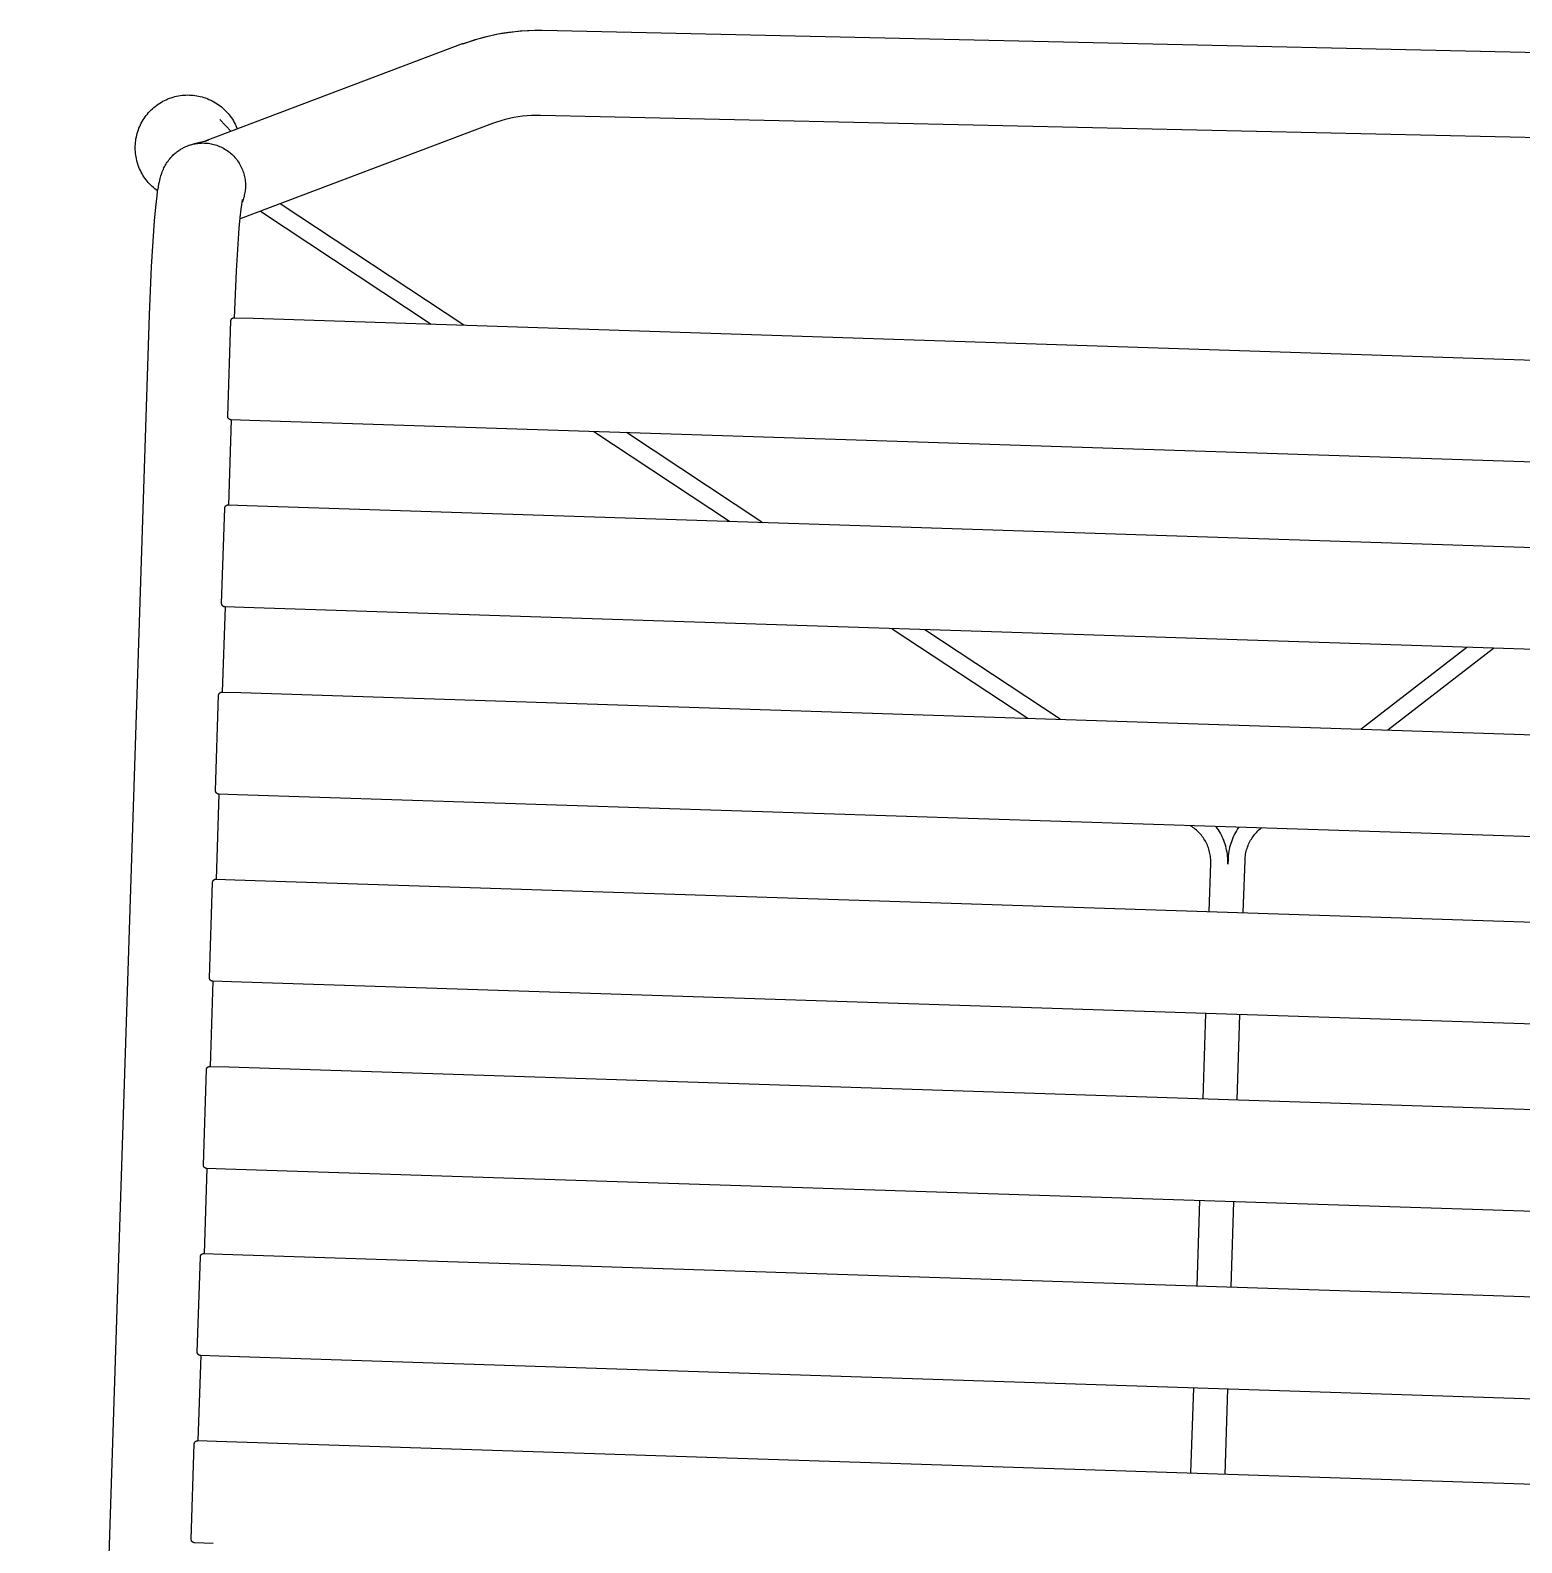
# Model space of a CAD drawing. Extents: x -27 to 25.3, y -8.5 to 57.5.
# Drawn here: x -13.0322 to -12.5942, y 51.366 to 51.8103 of the extents above; entities that cross this region are included whole.
import ezdxf

# ---------------------------------------------------------------- set-up
doc = ezdxf.new("R2010")
doc.units = 0
doc.header["$LTSCALE"] = 0.002
doc.layers.add('A-mobilier', color=252, linetype='Continuous')
doc.layers.add('SA-ELEVATION', color=2, linetype='Continuous', true_color=0xffff00)

# ---------------------------------------------------------------- blocks, each defined once
blk = doc.blocks.new('Banc Palissade-Dessus')
at = {"layer": 'SA-ELEVATION'}
for p, q in [((-592.73, 4.65), (-593.23, 4.44)), ((-592.23, 4.84), (-592.73, 4.65)), ((-591.72, 5.01), (-592.23, 4.84)), ((-591.2, 5.17), (-591.72, 5.01)), ((-590.68, 5.31), (-591.2, 5.17)), ((-590.16, 5.43), (-590.68, 5.31)), ((-589.63, 5.53), (-590.16, 5.43)), ((-589.09, 5.62), (-589.63, 5.53)), ((-588.56, 5.68), (-589.09, 5.62)), ((-588.02, 5.73), (-588.56, 5.68)), ((-587.48, 5.76), (-588.02, 5.73)), ((-586.95, 5.77), (-587.48, 5.76)), ((-586.42, 5.76), (-586.95, 5.77)), ((-585.89, 5.73), (-586.42, 5.76)), ((-585.36, 5.69), (-585.89, 5.73)), ((-584.83, 5.62), (-585.36, 5.69)), ((-584.31, 5.54), (-584.83, 5.62)), ((-583.78, 5.44), (-584.31, 5.54)), ((-583.27, 5.33), (-583.78, 5.44)), ((-582.75, 5.19), (-583.27, 5.33)), ((-582.25, 5.04), (-582.75, 5.19)), ((-581.74, 4.87), (-582.25, 5.04)), ((-581.25, 4.68), (-581.74, 4.87)), ((-580.76, 4.48), (-581.25, 4.68)), ((-580.27, 4.26), (-580.76, 4.48)), ((-598.78, 0.27), (-599.12, -0.15)), ((-598.43, 0.68), (-598.78, 0.27)), ((-598.06, 1.07), (-598.43, 0.68)), ((-597.68, 1.45), (-598.06, 1.07)), ((-597.28, 1.82), (-597.68, 1.45)), ((-596.88, 2.17), (-597.28, 1.82)), ((-596.46, 2.51), (-596.88, 2.17)), ((-596.02, 2.83), (-596.46, 2.51)), ((-595.58, 3.14), (-596.02, 2.83)), ((-595.13, 3.43), (-595.58, 3.14)), ((-594.67, 3.71), (-595.13, 3.43)), ((-594.2, 3.97), (-594.67, 3.71)), ((-593.72, 4.21), (-594.2, 3.97)), ((-593.23, 4.44), (-593.72, 4.21)), ((-579.8, 4.02), (-580.27, 4.26)), ((-579.33, 3.77), (-579.8, 4.02)), ((-578.87, 3.5), (-579.33, 3.77)), ((-578.43, 3.22), (-578.87, 3.5)), ((-577.99, 2.92), (-578.43, 3.22)), ((-577.56, 2.6), (-577.99, 2.92)), ((-577.14, 2.28), (-577.56, 2.6)), ((-576.74, 1.93), (-577.14, 2.28)), ((-576.35, 1.58), (-576.74, 1.93)), ((-575.96, 1.21), (-576.35, 1.58)), ((-575.6, 0.83), (-575.96, 1.21)), ((-575.24, 0.43), (-575.6, 0.83)), ((-574.9, 0.02), (-575.24, 0.43)), ((-574.57, -0.39), (-574.9, 0.02)), ((-537.5, 0), (-551.78, -0.14)), ((537.5, 0), (-537.5, 0)), ((-601.48, -4.36), (-601.66, -4.87)), ((-601.29, -3.86), (-601.48, -4.36)), ((-601.08, -3.36), (-601.29, -3.86)), ((-600.85, -2.88), (-601.08, -3.36)), ((-600.6, -2.4), (-600.85, -2.88)), ((-600.34, -1.93), (-600.6, -2.4)), ((-600.06, -1.47), (-600.34, -1.93)), ((-599.76, -1.02), (-600.06, -1.47)), ((-599.45, -0.58), (-599.76, -1.02)), ((-599.12, -0.15), (-599.45, -0.58)), ((-583.19, -4.21), (-583.54, -4.48)), ((-582.86, -3.99), (-583.19, -4.21)), ((-582.52, -3.77), (-582.86, -3.99)), ((-582.18, -3.56), (-582.52, -3.77)), ((-581.84, -3.36), (-582.18, -3.56)), ((-581.49, -3.18), (-581.84, -3.36)), ((-581.14, -3.01), (-581.49, -3.18)), ((-580.79, -2.85), (-581.14, -3.01)), ((-580.44, -2.7), (-580.79, -2.85)), ((-580.06, -2.55), (-580.44, -2.7)), ((-579.67, -2.41), (-580.06, -2.55)), ((-579.28, -2.28), (-579.67, -2.41)), ((-578.89, -2.16), (-579.28, -2.28)), ((-578.47, -2.04), (-578.89, -2.16)), ((-578.04, -1.93), (-578.47, -2.04)), ((-577.61, -1.83), (-578.04, -1.93)), ((-577.18, -1.74), (-577.61, -1.83)), ((-576.67, -1.65), (-577.18, -1.74)), ((-576.16, -1.56), (-576.67, -1.65)), ((-575.13, -1.41), (-576.16, -1.56)), ((-573.81, -1.24), (-575.13, -1.41)), ((-574.26, -0.82), (-574.57, -0.39)), ((-573.96, -1.26), (-574.26, -0.82)), ((-572.49, -1.11), (-573.81, -1.24)), ((-569.24, -0.84), (-572.49, -1.11)), ((-565.13, -0.59), (-569.24, -0.84)), ((-551.78, -0.14), (-565.13, -0.59)), ((-602.4, -8.56), (-602.43, -9.1)), ((-602.35, -8.02), (-602.4, -8.56)), ((-602.28, -7.49), (-602.35, -8.02)), ((-602.19, -6.96), (-602.28, -7.49)), ((-602.09, -6.43), (-602.19, -6.96)), ((-601.96, -5.9), (-602.09, -6.43)), ((-601.82, -5.38), (-601.96, -5.9)), ((-601.66, -4.87), (-601.82, -5.38)), ((-587.06, -8.66), (-587.18, -8.89)), ((-586.93, -8.43), (-587.06, -8.66)), ((-586.81, -8.2), (-586.93, -8.43)), ((-586.67, -7.98), (-586.81, -8.2)), ((-586.54, -7.76), (-586.67, -7.98)), ((-586.4, -7.54), (-586.54, -7.76)), ((-586.25, -7.33), (-586.4, -7.54)), ((-586.06, -7.06), (-586.25, -7.33)), ((-585.86, -6.8), (-586.06, -7.06)), ((-585.66, -6.54), (-585.86, -6.8)), ((-585.45, -6.29), (-585.66, -6.54)), ((-585.24, -6.05), (-585.45, -6.29)), ((-585.02, -5.81), (-585.24, -6.05)), ((-584.79, -5.58), (-585.02, -5.81)), ((-584.56, -5.35), (-584.79, -5.58)), ((-584.4, -5.2), (-584.56, -5.35)), ((-584.23, -5.04), (-584.4, -5.2)), ((-583.89, -4.75), (-584.23, -5.04)), ((-583.54, -4.48), (-583.89, -4.75)), ((-602.43, -9.1), (-602.44, -9.64)), ((-602.44, -9.64), (-602.44, -10.18)), ((-602.44, -10.18), (-602.41, -10.71)), ((-602.41, -10.71), (-602.37, -11.25)), ((-602.37, -11.25), (-602.31, -11.79)), ((-602.31, -11.79), (-602.23, -12.32)), ((-602.23, -12.32), (-602.13, -12.85)), ((-602.13, -12.85), (-602.01, -13.37)), ((-589.31, -15.62), (-588.06, -11.22)), ((-588.44, -13.27), (-588.47, -13.67)), ((-588.39, -12.87), (-588.44, -13.27)), ((-588.33, -12.48), (-588.39, -12.87)), ((-588.02, -11.08), (-588.33, -12.48)), ((-587.95, -10.82), (-588.02, -11.08)), ((-587.87, -10.57), (-587.95, -10.82)), ((-587.78, -10.33), (-587.87, -10.57)), ((-587.69, -10.08), (-587.78, -10.33)), ((-587.6, -9.84), (-587.69, -10.08)), ((-587.5, -9.6), (-587.6, -9.84)), ((-587.4, -9.36), (-587.5, -9.6)), ((-587.38, -9.33), (-587.44, -9.46)), ((-587.29, -9.12), (-587.4, -9.36)), ((-587.18, -8.89), (-587.29, -9.12)), ((-620.03, -89.25), (-589.11, -14.91)), ((-602.01, -13.37), (-601.87, -13.9)), ((-601.87, -13.9), (-601.72, -14.41)), ((-601.72, -14.41), (-601.55, -14.92)), ((-601.55, -14.92), (-601.36, -15.43)), ((-601.36, -15.43), (-601.15, -15.93)), ((-601.15, -15.93), (-600.93, -16.42)), ((-600.93, -16.42), (-600.69, -16.9)), ((-600.69, -16.9), (-600.43, -17.37)), ((-600.43, -17.37), (-600.16, -17.84)), ((-589.32, -15.33), (-589.42, -15.66)), ((-589.2, -15), (-589.32, -15.33)), ((-589.08, -14.68), (-589.2, -15)), ((-588.95, -14.36), (-589.08, -14.68)), ((-588.47, -13.67), (-588.49, -14.07)), ((-588.49, -14.07), (-588.49, -14.48)), ((-588.49, -14.48), (-588.49, -14.88)), ((-588.49, -14.88), (-588.47, -15.28)), ((-588.47, -15.28), (-588.44, -15.68)), ((-588.44, -15.68), (-588.39, -16.08)), ((-588.39, -16.08), (-588.33, -16.48)), ((-588.33, -16.48), (-588.26, -16.9)), ((-588.26, -16.9), (-588.17, -17.32)), ((-588.17, -17.32), (-588.06, -17.73)), ((-588.06, -17.73), (-587.94, -18.15)), ((-600.16, -17.84), (-599.87, -18.29)), ((-599.87, -18.29), (-599.56, -18.73)), ((-599.56, -18.73), (-599.24, -19.17)), ((-599.24, -19.17), (-598.91, -19.59)), ((-598.91, -19.59), (-598.56, -20)), ((-598.56, -20), (-598.19, -20.4)), ((-598.19, -20.4), (-597.81, -20.78)), ((-597.81, -20.78), (-597.42, -21.15)), ((-597.42, -21.15), (-597.02, -21.51)), ((-597.02, -21.51), (-596.6, -21.85)), ((-596.6, -21.85), (-596.18, -22.18)), ((-596.18, -22.18), (-595.74, -22.49)), ((-592.14, -22.21), (-595.5, -18.85)), ((-587.94, -18.15), (-587.81, -18.56)), ((-587.81, -18.56), (-587.66, -18.96)), ((-587.66, -18.96), (-587.5, -19.36)), ((-587.5, -19.36), (-587.32, -19.75)), ((-587.32, -19.75), (-587.13, -20.14)), ((-587.13, -20.14), (-586.93, -20.52)), ((-586.93, -20.52), (-586.72, -20.89)), ((-586.72, -20.89), (-586.49, -21.25)), ((-586.49, -21.25), (-586.25, -21.61)), ((-586.25, -21.61), (-586, -21.96)), ((-586, -21.96), (-585.74, -22.3)), ((-596.94, -98.85), (-566.53, -25.72)), ((-595.74, -22.49), (-595.29, -22.79)), ((-595.29, -22.79), (-594.83, -23.07)), ((-594.83, -23.07), (-594.36, -23.34)), ((-594.36, -23.34), (-593.89, -23.59)), ((-593.89, -23.59), (-593.4, -23.82)), ((-593.4, -23.82), (-592.91, -24.04)), ((-585.74, -22.3), (-585.46, -22.63)), ((-585.46, -22.63), (-585.18, -22.95)), ((-585.18, -22.95), (-584.88, -23.26)), ((-584.88, -23.26), (-584.57, -23.56)), ((-584.57, -23.56), (-584.25, -23.85)), ((-584.25, -23.85), (-583.93, -24.13)), ((-583.93, -24.13), (-583.59, -24.39)), ((-583.59, -24.39), (-583.24, -24.65)), ((-583.24, -24.65), (-582.89, -24.89)), ((-582.89, -24.89), (-582.53, -25.12)), ((-582.53, -25.12), (-582.16, -25.34)), ((-582.16, -25.34), (-581.78, -25.55)), ((-581.78, -25.55), (-581.4, -25.74)), ((-581.4, -25.74), (-581.01, -25.92)), ((-581.01, -25.92), (-580.61, -26.08)), ((-580.61, -26.08), (-580.21, -26.24)), ((-580.21, -26.24), (-579.8, -26.37)), ((-579.8, -26.37), (-579.39, -26.5)), ((-579.39, -26.5), (-578.97, -26.61)), ((-578.97, -26.61), (-578.56, -26.7)), ((-573.53, -26.72), (-573.12, -26.64)), ((-573.12, -26.64), (-572.72, -26.53)), ((-572.72, -26.53), (-572.32, -26.42)), ((-572.32, -26.42), (-571.93, -26.29)), ((-572.04, -26.22), (-572.29, -26.26)), ((-571.51, -26.15), (-572.04, -26.22)), ((-571.93, -26.29), (-571.54, -26.15)), ((-570.75, -26.06), (-571.51, -26.15)), ((-569.41, -25.93), (-570.75, -26.06)), ((-566.89, -25.74), (-569.41, -25.93)), ((-563.84, -25.56), (-566.89, -25.74)), ((-551.27, -25.14), (-563.84, -25.56)), ((-537.5, -25), (-551.27, -25.14)), ((-537.49, -24.86), (-537.5, -24.89)), ((-537.5, -24.89), (-537.5, -24.93)), ((-537.5, -24.93), (-537.5, -24.96)), ((-537.5, -24.96), (-537.5, -25)), ((-537.5, -25), (-537.5, -30.48)), ((-537.48, -24.79), (-537.49, -24.82)), ((-537.49, -24.82), (-537.49, -24.86)), ((-537.47, -24.75), (-537.48, -24.79)), ((-537.46, -24.68), (-537.47, -24.72)), ((-537.47, -24.72), (-537.47, -24.75)), ((-537.45, -24.65), (-537.46, -24.68)), ((-537.43, -24.62), (-537.45, -24.65)), ((-537.42, -24.58), (-537.43, -24.62)), ((-537.41, -24.55), (-537.42, -24.58)), ((-537.39, -24.52), (-537.41, -24.55)), ((-537.37, -24.49), (-537.39, -24.52)), ((-537.36, -24.46), (-537.37, -24.49)), ((-537.34, -24.43), (-537.36, -24.46)), ((-537.32, -24.4), (-537.34, -24.43)), ((-537.3, -24.37), (-537.32, -24.4)), ((-537.27, -24.34), (-537.3, -24.37)), ((-537.25, -24.31), (-537.27, -24.34)), ((-537.23, -24.28), (-537.25, -24.31)), ((-537.2, -24.26), (-537.23, -24.28)), ((-537.18, -24.23), (-537.2, -24.26)), ((-537.15, -24.21), (-537.18, -24.23)), ((-537.12, -24.19), (-537.15, -24.21)), ((-537.1, -24.17), (-537.12, -24.19)), ((-537.07, -24.14), (-537.1, -24.17)), ((-537.04, -24.12), (-537.07, -24.14)), ((-537.01, -24.1), (-537.04, -24.12)), ((-536.98, -24.09), (-537.01, -24.1)), ((-536.95, -24.07), (-536.98, -24.09)), ((-536.91, -24.05), (-536.95, -24.07)), ((-536.88, -24.04), (-536.91, -24.05)), ((-536.85, -24.03), (-536.88, -24.04)), ((-536.81, -24.01), (-536.85, -24.03)), ((-536.78, -24), (-536.81, -24.01)), ((-536.75, -23.99), (-536.78, -24)), ((-536.71, -23.98), (-536.75, -23.99)), ((-536.68, -23.98), (-536.71, -23.98)), ((-536.64, -23.97), (-536.68, -23.98)), ((-536.61, -23.96), (-536.64, -23.97)), ((-536.57, -23.96), (-536.61, -23.96)), ((-536.54, -23.96), (-536.57, -23.96)), ((-536.5, -23.96), (-536.54, -23.96)), ((-508.5, -23.96), (-536.5, -23.96)), ((-508.46, -23.96), (-508.5, -23.96)), ((-508.43, -23.96), (-508.46, -23.96)), ((-508.39, -23.96), (-508.43, -23.96)), ((-508.36, -23.97), (-508.39, -23.96)), ((-508.32, -23.98), (-508.36, -23.97)), ((-508.29, -23.98), (-508.32, -23.98)), ((-508.25, -23.99), (-508.29, -23.98)), ((-508.22, -24), (-508.25, -23.99)), ((-508.19, -24.01), (-508.22, -24)), ((-508.15, -24.03), (-508.19, -24.01)), ((-508.12, -24.04), (-508.15, -24.03)), ((-508.09, -24.05), (-508.12, -24.04)), ((-508.05, -24.07), (-508.09, -24.05)), ((-508.02, -24.09), (-508.05, -24.07)), ((-507.99, -24.1), (-508.02, -24.09)), ((-507.96, -24.12), (-507.99, -24.1)), ((-507.93, -24.14), (-507.96, -24.12)), ((-507.9, -24.17), (-507.93, -24.14)), ((-507.88, -24.19), (-507.9, -24.17)), ((-507.85, -24.21), (-507.88, -24.19)), ((-507.82, -24.23), (-507.85, -24.21)), ((-507.8, -24.26), (-507.82, -24.23)), ((-507.77, -24.28), (-507.8, -24.26)), ((-507.75, -24.31), (-507.77, -24.28)), ((-507.73, -24.34), (-507.75, -24.31)), ((-507.7, -24.37), (-507.73, -24.34)), ((-507.68, -24.4), (-507.7, -24.37)), ((-507.66, -24.43), (-507.68, -24.4)), ((-507.64, -24.46), (-507.66, -24.43)), ((-507.63, -24.49), (-507.64, -24.46)), ((-507.61, -24.52), (-507.63, -24.49)), ((-507.59, -24.55), (-507.61, -24.52)), ((-507.58, -24.58), (-507.59, -24.55)), ((-507.57, -24.62), (-507.58, -24.58)), ((-507.55, -24.65), (-507.57, -24.62)), ((-507.54, -24.68), (-507.55, -24.65)), ((-507.53, -24.72), (-507.54, -24.68)), ((-507.53, -24.75), (-507.53, -24.72)), ((-507.52, -24.79), (-507.53, -24.75)), ((-507.51, -24.82), (-507.52, -24.79)), ((-507.51, -24.86), (-507.51, -24.82)), ((-507.5, -24.89), (-507.51, -24.86)), ((-507.5, -24.93), (-507.5, -24.89)), ((-507.5, -24.96), (-507.5, -24.93)), ((-507.5, -25), (-507.5, -24.96)), ((-507.5, -25), (-482.5, -25)), ((-507.5, -30.48), (-507.5, -25)), ((-482.49, -24.86), (-482.5, -24.89)), ((-482.5, -24.89), (-482.5, -24.93)), ((-482.5, -24.93), (-482.5, -24.96)), ((-482.5, -24.96), (-482.5, -25)), ((-482.5, -25), (-482.5, -30.48)), ((-482.48, -24.79), (-482.49, -24.82)), ((-482.49, -24.82), (-482.49, -24.86)), ((-482.47, -24.75), (-482.48, -24.79)), ((-482.46, -24.68), (-482.47, -24.72)), ((-482.47, -24.72), (-482.47, -24.75)), ((-482.45, -24.65), (-482.46, -24.68)), ((-482.43, -24.62), (-482.45, -24.65)), ((-482.42, -24.58), (-482.43, -24.62)), ((-482.41, -24.55), (-482.42, -24.58)), ((-482.39, -24.52), (-482.41, -24.55)), ((-482.37, -24.49), (-482.39, -24.52)), ((-482.36, -24.46), (-482.37, -24.49)), ((-482.34, -24.43), (-482.36, -24.46)), ((-482.32, -24.4), (-482.34, -24.43)), ((-482.3, -24.37), (-482.32, -24.4)), ((-482.27, -24.34), (-482.3, -24.37)), ((-482.25, -24.31), (-482.27, -24.34)), ((-482.23, -24.29), (-482.25, -24.31)), ((-482.2, -24.26), (-482.23, -24.29)), ((-482.18, -24.23), (-482.2, -24.26)), ((-482.15, -24.21), (-482.18, -24.23)), ((-482.12, -24.19), (-482.15, -24.21)), ((-482.1, -24.17), (-482.12, -24.19)), ((-482.07, -24.14), (-482.1, -24.17)), ((-482.04, -24.12), (-482.07, -24.14)), ((-482.01, -24.11), (-482.04, -24.12)), ((-481.98, -24.09), (-482.01, -24.11)), ((-481.95, -24.07), (-481.98, -24.09)), ((-481.91, -24.05), (-481.95, -24.07)), ((-481.88, -24.04), (-481.91, -24.05)), ((-481.85, -24.03), (-481.88, -24.04)), ((-481.81, -24.01), (-481.85, -24.03)), ((-481.78, -24), (-481.81, -24.01)), ((-481.75, -23.99), (-481.78, -24)), ((-481.71, -23.98), (-481.75, -23.99)), ((-481.68, -23.98), (-481.71, -23.98)), ((-481.64, -23.97), (-481.68, -23.98)), ((-481.61, -23.96), (-481.64, -23.97)), ((-481.57, -23.96), (-481.61, -23.96)), ((-481.54, -23.96), (-481.57, -23.96)), ((-481.5, -23.96), (-481.54, -23.96)), ((-453.5, -23.96), (-481.5, -23.96)), ((-453.46, -23.96), (-453.5, -23.96)), ((-453.43, -23.96), (-453.46, -23.96)), ((-453.39, -23.96), (-453.43, -23.96)), ((-453.36, -23.97), (-453.39, -23.96)), ((-453.32, -23.98), (-453.36, -23.97)), ((-453.29, -23.98), (-453.32, -23.98)), ((-453.25, -23.99), (-453.29, -23.98)), ((-453.22, -24), (-453.25, -23.99)), ((-453.19, -24.01), (-453.22, -24)), ((-453.15, -24.03), (-453.19, -24.01)), ((-453.12, -24.04), (-453.15, -24.03)), ((-453.09, -24.05), (-453.12, -24.04)), ((-453.05, -24.07), (-453.09, -24.05)), ((-453.02, -24.09), (-453.05, -24.07)), ((-452.99, -24.11), (-453.02, -24.09)), ((-452.96, -24.12), (-452.99, -24.11)), ((-452.93, -24.14), (-452.96, -24.12)), ((-452.9, -24.17), (-452.93, -24.14)), ((-452.88, -24.19), (-452.9, -24.17)), ((-452.85, -24.21), (-452.88, -24.19)), ((-452.82, -24.23), (-452.85, -24.21)), ((-452.8, -24.26), (-452.82, -24.23)), ((-452.77, -24.29), (-452.8, -24.26)), ((-452.75, -24.31), (-452.77, -24.29)), ((-452.73, -24.34), (-452.75, -24.31)), ((-452.7, -24.37), (-452.73, -24.34)), ((-452.68, -24.4), (-452.7, -24.37)), ((-452.66, -24.43), (-452.68, -24.4)), ((-452.64, -24.46), (-452.66, -24.43)), ((-452.63, -24.49), (-452.64, -24.46)), ((-452.61, -24.52), (-452.63, -24.49)), ((-452.59, -24.55), (-452.61, -24.52)), ((-452.58, -24.58), (-452.59, -24.55)), ((-452.57, -24.62), (-452.58, -24.58)), ((-452.55, -24.65), (-452.57, -24.62)), ((-452.54, -24.68), (-452.55, -24.65)), ((-452.53, -24.72), (-452.54, -24.68)), ((-452.53, -24.75), (-452.53, -24.72)), ((-452.52, -24.79), (-452.53, -24.75)), ((-452.51, -24.82), (-452.52, -24.79)), ((-452.51, -24.86), (-452.51, -24.82)), ((-452.5, -24.89), (-452.51, -24.86)), ((-452.5, -24.93), (-452.5, -24.89)), ((-452.5, -24.96), (-452.5, -24.93)), ((-452.5, -25), (-452.5, -24.96)), ((-452.5, -25), (-427.5, -25)), ((-452.5, -30.48), (-452.5, -25)), ((-427.49, -24.86), (-427.5, -24.89)), ((-427.5, -24.89), (-427.5, -24.93)), ((-427.5, -24.93), (-427.5, -24.96)), ((-427.5, -24.96), (-427.5, -25)), ((-427.5, -25), (-427.5, -30.48)), ((-427.48, -24.79), (-427.49, -24.82)), ((-427.49, -24.82), (-427.49, -24.86)), ((-427.47, -24.75), (-427.48, -24.79)), ((-427.46, -24.68), (-427.47, -24.72)), ((-427.47, -24.72), (-427.47, -24.75)), ((-427.45, -24.65), (-427.46, -24.68)), ((-427.43, -24.62), (-427.45, -24.65)), ((-427.42, -24.58), (-427.43, -24.62)), ((-427.41, -24.55), (-427.42, -24.58)), ((-427.39, -24.52), (-427.41, -24.55)), ((-427.37, -24.49), (-427.39, -24.52)), ((-427.36, -24.46), (-427.37, -24.49)), ((-427.34, -24.43), (-427.36, -24.46)), ((-427.32, -24.4), (-427.34, -24.43)), ((-427.3, -24.37), (-427.32, -24.4)), ((-427.27, -24.34), (-427.3, -24.37)), ((-427.25, -24.31), (-427.27, -24.34)), ((-427.23, -24.28), (-427.25, -24.31)), ((-427.2, -24.26), (-427.23, -24.28)), ((-427.18, -24.23), (-427.2, -24.26)), ((-427.15, -24.21), (-427.18, -24.23)), ((-427.12, -24.19), (-427.15, -24.21)), ((-427.1, -24.16), (-427.12, -24.19)), ((-427.07, -24.14), (-427.1, -24.16)), ((-427.04, -24.12), (-427.07, -24.14)), ((-427.01, -24.1), (-427.04, -24.12)), ((-426.98, -24.09), (-427.01, -24.1)), ((-426.95, -24.07), (-426.98, -24.09)), ((-426.91, -24.05), (-426.95, -24.07)), ((-426.88, -24.04), (-426.91, -24.05)), ((-426.85, -24.03), (-426.88, -24.04)), ((-426.81, -24.01), (-426.85, -24.03)), ((-426.78, -24), (-426.81, -24.01)), ((-426.75, -23.99), (-426.78, -24)), ((-426.71, -23.98), (-426.75, -23.99)), ((-426.68, -23.98), (-426.71, -23.98)), ((-426.64, -23.97), (-426.68, -23.98)), ((-426.61, -23.96), (-426.64, -23.97)), ((-426.57, -23.96), (-426.61, -23.96)), ((-426.54, -23.96), (-426.57, -23.96)), ((-426.5, -23.96), (-426.54, -23.96)), ((-398.5, -23.96), (-426.5, -23.96)), ((-398.46, -23.96), (-398.5, -23.96)), ((-398.43, -23.96), (-398.46, -23.96)), ((-398.39, -23.96), (-398.43, -23.96)), ((-398.36, -23.97), (-398.39, -23.96)), ((-398.32, -23.98), (-398.36, -23.97)), ((-398.29, -23.98), (-398.32, -23.98)), ((-398.25, -23.99), (-398.29, -23.98)), ((-398.22, -24), (-398.25, -23.99)), ((-398.19, -24.01), (-398.22, -24)), ((-398.15, -24.03), (-398.19, -24.01)), ((-398.12, -24.04), (-398.15, -24.03)), ((-398.09, -24.05), (-398.12, -24.04)), ((-398.05, -24.07), (-398.09, -24.05)), ((-398.02, -24.09), (-398.05, -24.07)), ((-397.99, -24.1), (-398.02, -24.09)), ((-397.96, -24.12), (-397.99, -24.1)), ((-397.93, -24.14), (-397.96, -24.12)), ((-397.9, -24.16), (-397.93, -24.14)), ((-397.88, -24.19), (-397.9, -24.16)), ((-397.85, -24.21), (-397.88, -24.19)), ((-397.82, -24.23), (-397.85, -24.21)), ((-397.8, -24.26), (-397.82, -24.23)), ((-397.77, -24.28), (-397.8, -24.26)), ((-397.75, -24.31), (-397.77, -24.28)), ((-397.73, -24.34), (-397.75, -24.31)), ((-397.7, -24.37), (-397.73, -24.34)), ((-397.68, -24.4), (-397.7, -24.37)), ((-397.66, -24.43), (-397.68, -24.4)), ((-397.64, -24.46), (-397.66, -24.43)), ((-397.63, -24.49), (-397.64, -24.46)), ((-397.61, -24.52), (-397.63, -24.49)), ((-397.59, -24.55), (-397.61, -24.52)), ((-397.58, -24.58), (-397.59, -24.55)), ((-397.57, -24.62), (-397.58, -24.58)), ((-397.55, -24.65), (-397.57, -24.62)), ((-397.54, -24.68), (-397.55, -24.65)), ((-397.53, -24.72), (-397.54, -24.68)), ((-397.53, -24.75), (-397.53, -24.72)), ((-397.52, -24.79), (-397.53, -24.75)), ((-397.51, -24.82), (-397.52, -24.79)), ((-397.51, -24.86), (-397.51, -24.82)), ((-397.5, -24.89), (-397.51, -24.86)), ((-397.5, -24.93), (-397.5, -24.89)), ((-397.5, -24.96), (-397.5, -24.93)), ((-397.5, -25), (-397.5, -24.96)), ((-397.5, -25), (-372.5, -25)), ((-397.5, -30.48), (-397.5, -25)), ((-372.49, -24.86), (-372.5, -24.89)), ((-372.5, -24.89), (-372.5, -24.93)), ((-372.5, -24.93), (-372.5, -24.96)), ((-372.5, -24.96), (-372.5, -25)), ((-372.5, -25), (-372.5, -30.48)), ((-372.48, -24.79), (-372.49, -24.82)), ((-372.49, -24.82), (-372.49, -24.86)), ((-372.47, -24.75), (-372.48, -24.79)), ((-372.46, -24.68), (-372.47, -24.72)), ((-372.47, -24.72), (-372.47, -24.75)), ((-372.45, -24.65), (-372.46, -24.68)), ((-372.43, -24.62), (-372.45, -24.65)), ((-372.42, -24.58), (-372.43, -24.62)), ((-372.41, -24.55), (-372.42, -24.58)), ((-372.39, -24.52), (-372.41, -24.55)), ((-372.37, -24.49), (-372.39, -24.52)), ((-372.36, -24.46), (-372.37, -24.49)), ((-372.34, -24.43), (-372.36, -24.46)), ((-372.32, -24.4), (-372.34, -24.43)), ((-372.3, -24.37), (-372.32, -24.4)), ((-372.27, -24.34), (-372.3, -24.37)), ((-372.25, -24.31), (-372.27, -24.34)), ((-372.23, -24.28), (-372.25, -24.31)), ((-372.2, -24.26), (-372.23, -24.28)), ((-372.18, -24.23), (-372.2, -24.26)), ((-372.15, -24.21), (-372.18, -24.23)), ((-372.12, -24.19), (-372.15, -24.21)), ((-372.1, -24.17), (-372.12, -24.19)), ((-372.07, -24.14), (-372.1, -24.17)), ((-372.04, -24.12), (-372.07, -24.14)), ((-372.01, -24.1), (-372.04, -24.12)), ((-371.98, -24.09), (-372.01, -24.1)), ((-371.95, -24.07), (-371.98, -24.09)), ((-371.91, -24.05), (-371.95, -24.07)), ((-371.88, -24.04), (-371.91, -24.05)), ((-371.85, -24.03), (-371.88, -24.04)), ((-371.81, -24.01), (-371.85, -24.03)), ((-371.78, -24), (-371.81, -24.01)), ((-371.75, -23.99), (-371.78, -24)), ((-371.71, -23.98), (-371.75, -23.99)), ((-371.68, -23.98), (-371.71, -23.98)), ((-371.64, -23.97), (-371.68, -23.98)), ((-371.61, -23.96), (-371.64, -23.97)), ((-371.57, -23.96), (-371.61, -23.96)), ((-371.54, -23.96), (-371.57, -23.96)), ((-371.5, -23.96), (-371.54, -23.96)), ((-343.5, -23.96), (-371.5, -23.96)), ((-343.46, -23.96), (-343.5, -23.96)), ((-343.43, -23.96), (-343.46, -23.96)), ((-343.39, -23.96), (-343.43, -23.96)), ((-343.36, -23.97), (-343.39, -23.96)), ((-343.32, -23.98), (-343.36, -23.97)), ((-343.29, -23.98), (-343.32, -23.98)), ((-343.25, -23.99), (-343.29, -23.98)), ((-343.22, -24), (-343.25, -23.99)), ((-343.19, -24.01), (-343.22, -24)), ((-343.15, -24.03), (-343.19, -24.01)), ((-343.12, -24.04), (-343.15, -24.03)), ((-343.09, -24.05), (-343.12, -24.04)), ((-343.05, -24.07), (-343.09, -24.05)), ((-343.02, -24.09), (-343.05, -24.07)), ((-342.99, -24.1), (-343.02, -24.09)), ((-342.96, -24.12), (-342.99, -24.1)), ((-342.93, -24.14), (-342.96, -24.12)), ((-342.9, -24.17), (-342.93, -24.14)), ((-342.88, -24.19), (-342.9, -24.17)), ((-342.85, -24.21), (-342.88, -24.19)), ((-342.82, -24.23), (-342.85, -24.21)), ((-342.8, -24.26), (-342.82, -24.23)), ((-342.77, -24.28), (-342.8, -24.26)), ((-342.75, -24.31), (-342.77, -24.28)), ((-342.73, -24.34), (-342.75, -24.31)), ((-342.7, -24.37), (-342.73, -24.34)), ((-342.68, -24.4), (-342.7, -24.37)), ((-342.66, -24.43), (-342.68, -24.4)), ((-342.64, -24.46), (-342.66, -24.43)), ((-342.63, -24.49), (-342.64, -24.46)), ((-342.61, -24.52), (-342.63, -24.49)), ((-342.59, -24.55), (-342.61, -24.52)), ((-342.58, -24.58), (-342.59, -24.55)), ((-342.57, -24.62), (-342.58, -24.58)), ((-342.55, -24.65), (-342.57, -24.62)), ((-342.54, -24.68), (-342.55, -24.65)), ((-342.53, -24.72), (-342.54, -24.68)), ((-342.53, -24.75), (-342.53, -24.72)), ((-342.52, -24.79), (-342.53, -24.75)), ((-342.51, -24.82), (-342.52, -24.79)), ((-342.51, -24.86), (-342.51, -24.82)), ((-342.5, -24.89), (-342.51, -24.86)), ((-342.5, -24.93), (-342.5, -24.89)), ((-342.5, -24.96), (-342.5, -24.93)), ((-342.5, -25), (-342.5, -24.96)), ((-342.5, -25), (-317.5, -25)), ((-342.5, -30.48), (-342.5, -25)), ((-317.49, -24.86), (-317.5, -24.89)), ((-317.5, -24.89), (-317.5, -24.93)), ((-317.5, -24.93), (-317.5, -24.96)), ((-317.5, -24.96), (-317.5, -25)), ((-317.5, -25), (-317.5, -30.48)), ((-317.48, -24.79), (-317.49, -24.82)), ((-317.49, -24.82), (-317.49, -24.86)), ((-317.47, -24.75), (-317.48, -24.79)), ((-317.46, -24.68), (-317.47, -24.72)), ((-317.47, -24.72), (-317.47, -24.75)), ((-317.45, -24.65), (-317.46, -24.68)), ((-317.43, -24.62), (-317.45, -24.65)), ((-317.42, -24.58), (-317.43, -24.62)), ((-317.41, -24.55), (-317.42, -24.58)), ((-317.39, -24.52), (-317.41, -24.55)), ((-317.37, -24.49), (-317.39, -24.52)), ((-317.36, -24.46), (-317.37, -24.49)), ((-317.34, -24.43), (-317.36, -24.46)), ((-317.32, -24.4), (-317.34, -24.43)), ((-317.3, -24.37), (-317.32, -24.4)), ((-317.27, -24.34), (-317.3, -24.37)), ((-317.25, -24.31), (-317.27, -24.34)), ((-317.23, -24.28), (-317.25, -24.31)), ((-317.2, -24.26), (-317.23, -24.28)), ((-317.18, -24.23), (-317.2, -24.26)), ((-317.15, -24.21), (-317.18, -24.23)), ((-317.12, -24.19), (-317.15, -24.21)), ((-317.1, -24.17), (-317.12, -24.19)), ((-317.07, -24.14), (-317.1, -24.17)), ((-317.04, -24.12), (-317.07, -24.14)), ((-317.01, -24.1), (-317.04, -24.12)), ((-316.98, -24.09), (-317.01, -24.1)), ((-316.95, -24.07), (-316.98, -24.09)), ((-316.91, -24.05), (-316.95, -24.07)), ((-316.88, -24.04), (-316.91, -24.05)), ((-316.85, -24.03), (-316.88, -24.04)), ((-316.81, -24.01), (-316.85, -24.03)), ((-316.78, -24), (-316.81, -24.01)), ((-316.75, -23.99), (-316.78, -24)), ((-316.71, -23.98), (-316.75, -23.99)), ((-316.68, -23.98), (-316.71, -23.98)), ((-316.64, -23.97), (-316.68, -23.98)), ((-316.61, -23.96), (-316.64, -23.97)), ((-316.57, -23.96), (-316.61, -23.96)), ((-316.54, -23.96), (-316.57, -23.96)), ((-316.5, -23.96), (-316.54, -23.96)), ((-288.5, -23.96), (-316.5, -23.96)), ((-288.46, -23.96), (-288.5, -23.96)), ((-288.43, -23.96), (-288.46, -23.96)), ((-288.39, -23.96), (-288.43, -23.96)), ((-288.36, -23.97), (-288.39, -23.96)), ((-288.32, -23.98), (-288.36, -23.97)), ((-288.29, -23.98), (-288.32, -23.98)), ((-288.25, -23.99), (-288.29, -23.98)), ((-288.22, -24), (-288.25, -23.99)), ((-288.19, -24.01), (-288.22, -24)), ((-288.15, -24.03), (-288.19, -24.01)), ((-288.12, -24.04), (-288.15, -24.03)), ((-288.09, -24.05), (-288.12, -24.04)), ((-288.05, -24.07), (-288.09, -24.05)), ((-288.02, -24.09), (-288.05, -24.07)), ((-287.99, -24.1), (-288.02, -24.09)), ((-287.96, -24.12), (-287.99, -24.1)), ((-287.93, -24.14), (-287.96, -24.12)), ((-287.9, -24.17), (-287.93, -24.14)), ((-287.88, -24.19), (-287.9, -24.17)), ((-287.85, -24.21), (-287.88, -24.19)), ((-287.82, -24.23), (-287.85, -24.21)), ((-287.8, -24.26), (-287.82, -24.23)), ((-287.77, -24.28), (-287.8, -24.26)), ((-287.75, -24.31), (-287.77, -24.28)), ((-287.73, -24.34), (-287.75, -24.31)), ((-287.7, -24.37), (-287.73, -24.34)), ((-287.68, -24.4), (-287.7, -24.37)), ((-287.66, -24.43), (-287.68, -24.4)), ((-287.64, -24.46), (-287.66, -24.43)), ((-287.63, -24.49), (-287.64, -24.46)), ((-287.61, -24.52), (-287.63, -24.49)), ((-287.59, -24.55), (-287.61, -24.52)), ((-287.58, -24.58), (-287.59, -24.55)), ((-287.57, -24.62), (-287.58, -24.58)), ((-287.55, -24.65), (-287.57, -24.62)), ((-287.54, -24.68), (-287.55, -24.65)), ((-287.53, -24.72), (-287.54, -24.68)), ((-287.53, -24.75), (-287.53, -24.72)), ((-287.52, -24.79), (-287.53, -24.75)), ((-287.51, -24.82), (-287.52, -24.79)), ((-287.51, -24.86), (-287.51, -24.82)), ((-287.5, -24.89), (-287.51, -24.86)), ((-287.5, -24.93), (-287.5, -24.89)), ((-287.5, -24.96), (-287.5, -24.93)), ((-287.5, -25), (-287.5, -24.96)), ((-287.5, -25), (-262.5, -25)), ((-287.5, -30.48), (-287.5, -25)), ((-262.49, -24.86), (-262.5, -24.89)), ((-262.5, -24.89), (-262.5, -24.93)), ((-262.5, -24.93), (-262.5, -24.96)), ((-262.5, -24.96), (-262.5, -25)), ((-262.5, -25), (-262.5, -30.48)), ((-262.48, -24.79), (-262.49, -24.82)), ((-262.49, -24.82), (-262.49, -24.86)), ((-262.47, -24.75), (-262.48, -24.79)), ((-262.46, -24.68), (-262.47, -24.72)), ((-262.47, -24.72), (-262.47, -24.75)), ((-262.45, -24.65), (-262.46, -24.68)), ((-262.43, -24.62), (-262.45, -24.65)), ((-262.42, -24.58), (-262.43, -24.62)), ((-262.41, -24.55), (-262.42, -24.58)), ((-262.39, -24.52), (-262.41, -24.55)), ((-262.37, -24.49), (-262.39, -24.52)), ((-262.36, -24.46), (-262.37, -24.49)), ((-262.34, -24.43), (-262.36, -24.46)), ((-262.32, -24.4), (-262.34, -24.43)), ((-262.3, -24.37), (-262.32, -24.4)), ((-262.27, -24.34), (-262.3, -24.37)), ((-262.25, -24.31), (-262.27, -24.34)), ((-262.23, -24.29), (-262.25, -24.31)), ((-262.2, -24.26), (-262.23, -24.29)), ((-262.18, -24.23), (-262.2, -24.26)), ((-262.15, -24.21), (-262.18, -24.23)), ((-262.12, -24.19), (-262.15, -24.21)), ((-262.1, -24.17), (-262.12, -24.19)), ((-262.07, -24.14), (-262.1, -24.17)), ((-262.04, -24.12), (-262.07, -24.14)), ((-262.01, -24.11), (-262.04, -24.12)), ((-261.98, -24.09), (-262.01, -24.11)), ((-261.95, -24.07), (-261.98, -24.09)), ((-261.91, -24.05), (-261.95, -24.07)), ((-261.88, -24.04), (-261.91, -24.05)), ((-261.85, -24.03), (-261.88, -24.04)), ((-261.81, -24.01), (-261.85, -24.03)), ((-261.78, -24), (-261.81, -24.01)), ((-261.75, -23.99), (-261.78, -24)), ((-261.71, -23.98), (-261.75, -23.99)), ((-261.68, -23.98), (-261.71, -23.98)), ((-261.64, -23.97), (-261.68, -23.98)), ((-261.61, -23.96), (-261.64, -23.97)), ((-261.57, -23.96), (-261.61, -23.96)), ((-261.54, -23.96), (-261.57, -23.96)), ((-261.5, -23.96), (-261.54, -23.96)), ((-233.5, -23.96), (-261.5, -23.96)), ((-233.46, -23.96), (-233.5, -23.96)), ((-233.43, -23.96), (-233.46, -23.96)), ((-233.39, -23.96), (-233.43, -23.96)), ((-233.36, -23.97), (-233.39, -23.96)), ((-233.32, -23.98), (-233.36, -23.97)), ((-233.29, -23.98), (-233.32, -23.98)), ((-233.25, -23.99), (-233.29, -23.98)), ((-233.22, -24), (-233.25, -23.99)), ((-233.19, -24.01), (-233.22, -24)), ((-233.15, -24.03), (-233.19, -24.01)), ((-233.12, -24.04), (-233.15, -24.03)), ((-233.09, -24.05), (-233.12, -24.04)), ((-233.05, -24.07), (-233.09, -24.05)), ((-233.02, -24.09), (-233.05, -24.07)), ((-232.99, -24.11), (-233.02, -24.09)), ((-232.96, -24.12), (-232.99, -24.11)), ((-232.93, -24.14), (-232.96, -24.12)), ((-232.9, -24.17), (-232.93, -24.14)), ((-232.88, -24.19), (-232.9, -24.17)), ((-232.85, -24.21), (-232.88, -24.19)), ((-232.82, -24.23), (-232.85, -24.21)), ((-232.8, -24.26), (-232.82, -24.23)), ((-232.77, -24.29), (-232.8, -24.26)), ((-232.75, -24.31), (-232.77, -24.29)), ((-232.73, -24.34), (-232.75, -24.31)), ((-232.7, -24.37), (-232.73, -24.34)), ((-232.68, -24.4), (-232.7, -24.37)), ((-232.66, -24.43), (-232.68, -24.4)), ((-232.64, -24.46), (-232.66, -24.43)), ((-232.63, -24.49), (-232.64, -24.46)), ((-232.61, -24.52), (-232.63, -24.49)), ((-232.59, -24.55), (-232.61, -24.52)), ((-232.58, -24.58), (-232.59, -24.55)), ((-232.57, -24.62), (-232.58, -24.58)), ((-232.55, -24.65), (-232.57, -24.62)), ((-232.54, -24.68), (-232.55, -24.65)), ((-232.53, -24.72), (-232.54, -24.68)), ((-232.53, -24.75), (-232.53, -24.72)), ((-232.52, -24.79), (-232.53, -24.75)), ((-232.51, -24.82), (-232.52, -24.79)), ((-232.51, -24.86), (-232.51, -24.82)), ((-232.5, -24.89), (-232.51, -24.86)), ((-232.5, -24.93), (-232.5, -24.89)), ((-232.5, -24.96), (-232.5, -24.93)), ((-232.5, -25), (-232.5, -24.96)), ((-232.5, -25), (-207.5, -25)), ((-232.5, -30.48), (-232.5, -25)), ((-207.49, -24.86), (-207.5, -24.89)), ((-207.5, -24.89), (-207.5, -24.93)), ((-207.5, -24.93), (-207.5, -24.96)), ((-207.5, -24.96), (-207.5, -25)), ((-207.5, -25), (-207.5, -30.48)), ((-207.48, -24.79), (-207.49, -24.82)), ((-207.49, -24.82), (-207.49, -24.86)), ((-207.47, -24.75), (-207.48, -24.79)), ((-207.46, -24.68), (-207.47, -24.72)), ((-207.47, -24.72), (-207.47, -24.75)), ((-207.45, -24.65), (-207.46, -24.68)), ((-207.43, -24.62), (-207.45, -24.65)), ((-207.42, -24.58), (-207.43, -24.62)), ((-207.41, -24.55), (-207.42, -24.58)), ((-207.39, -24.52), (-207.41, -24.55)), ((-207.37, -24.49), (-207.39, -24.52)), ((-207.36, -24.46), (-207.37, -24.49)), ((-207.34, -24.43), (-207.36, -24.46)), ((-207.32, -24.4), (-207.34, -24.43)), ((-207.3, -24.37), (-207.32, -24.4)), ((-207.27, -24.34), (-207.3, -24.37)), ((-207.25, -24.31), (-207.27, -24.34)), ((-207.23, -24.28), (-207.25, -24.31)), ((-207.2, -24.26), (-207.23, -24.28)), ((-207.18, -24.23), (-207.2, -24.26)), ((-207.15, -24.21), (-207.18, -24.23)), ((-207.12, -24.19), (-207.15, -24.21)), ((-207.1, -24.16), (-207.12, -24.19)), ((-207.07, -24.14), (-207.1, -24.16)), ((-207.04, -24.12), (-207.07, -24.14)), ((-207.01, -24.1), (-207.04, -24.12)), ((-206.98, -24.09), (-207.01, -24.1)), ((-206.95, -24.07), (-206.98, -24.09)), ((-206.91, -24.05), (-206.95, -24.07)), ((-206.88, -24.04), (-206.91, -24.05)), ((-206.85, -24.03), (-206.88, -24.04)), ((-206.81, -24.01), (-206.85, -24.03)), ((-206.78, -24), (-206.81, -24.01)), ((-206.75, -23.99), (-206.78, -24)), ((-206.71, -23.98), (-206.75, -23.99)), ((-206.68, -23.98), (-206.71, -23.98)), ((-206.64, -23.97), (-206.68, -23.98)), ((-206.61, -23.96), (-206.64, -23.97)), ((-206.57, -23.96), (-206.61, -23.96)), ((-206.54, -23.96), (-206.57, -23.96)), ((-206.5, -23.96), (-206.54, -23.96)), ((-178.5, -23.96), (-206.5, -23.96)), ((-178.46, -23.96), (-178.5, -23.96)), ((-178.43, -23.96), (-178.46, -23.96)), ((-178.39, -23.96), (-178.43, -23.96)), ((-178.36, -23.97), (-178.39, -23.96)), ((-178.32, -23.98), (-178.36, -23.97)), ((-178.29, -23.98), (-178.32, -23.98)), ((-178.25, -23.99), (-178.29, -23.98)), ((-178.22, -24), (-178.25, -23.99)), ((-178.19, -24.01), (-178.22, -24)), ((-178.15, -24.03), (-178.19, -24.01)), ((-178.12, -24.04), (-178.15, -24.03)), ((-178.09, -24.05), (-178.12, -24.04)), ((-178.05, -24.07), (-178.09, -24.05)), ((-178.02, -24.09), (-178.05, -24.07)), ((-177.99, -24.1), (-178.02, -24.09)), ((-177.96, -24.12), (-177.99, -24.1)), ((-177.93, -24.14), (-177.96, -24.12)), ((-177.9, -24.16), (-177.93, -24.14)), ((-177.88, -24.19), (-177.9, -24.16)), ((-177.85, -24.21), (-177.88, -24.19)), ((-177.82, -24.23), (-177.85, -24.21)), ((-177.8, -24.26), (-177.82, -24.23)), ((-177.77, -24.28), (-177.8, -24.26)), ((-177.75, -24.31), (-177.77, -24.28)), ((-177.73, -24.34), (-177.75, -24.31)), ((-177.7, -24.37), (-177.73, -24.34)), ((-177.68, -24.4), (-177.7, -24.37)), ((-177.66, -24.43), (-177.68, -24.4)), ((-177.64, -24.46), (-177.66, -24.43)), ((-177.63, -24.49), (-177.64, -24.46)), ((-177.61, -24.52), (-177.63, -24.49)), ((-177.59, -24.55), (-177.61, -24.52)), ((-177.58, -24.58), (-177.59, -24.55)), ((-177.57, -24.62), (-177.58, -24.58)), ((-177.55, -24.65), (-177.57, -24.62)), ((-177.54, -24.68), (-177.55, -24.65)), ((-177.53, -24.72), (-177.54, -24.68)), ((-177.53, -24.75), (-177.53, -24.72)), ((-177.52, -24.79), (-177.53, -24.75)), ((-177.51, -24.82), (-177.52, -24.79)), ((-177.51, -24.86), (-177.51, -24.82)), ((-177.5, -24.89), (-177.51, -24.86)), ((-177.5, -24.93), (-177.5, -24.89)), ((-177.5, -24.96), (-177.5, -24.93)), ((-177.5, -25), (-177.5, -24.96)), ((-177.5, -30.48), (-177.5, -25)), ((-578.56, -26.7), (-578.13, -26.78)), ((-578.13, -26.78), (-577.71, -26.85)), ((-577.71, -26.85), (-577.28, -26.9)), ((-577.28, -26.9), (-576.85, -26.94)), ((-576.85, -26.94), (-576.43, -26.96)), ((-576.43, -26.96), (-576, -26.97)), ((-576, -26.97), (-575.58, -26.96)), ((-575.58, -26.96), (-575.17, -26.94)), ((-575.17, -26.94), (-574.75, -26.91)), ((-574.75, -26.91), (-574.34, -26.86)), ((-574.34, -26.86), (-573.93, -26.8)), ((-573.93, -26.8), (-573.53, -26.72)), ((-537.5, -30.48), (-537.5, -687.01)), ((-507.5, -687.01), (-507.5, -30.48)), ((-482.5, -30.48), (-482.5, -687.01)), ((-452.5, -687.01), (-452.5, -30.48)), ((-427.5, -30.48), (-427.5, -687.01)), ((-397.5, -687.01), (-397.5, -30.48)), ((-372.5, -30.48), (-372.5, -687.01)), ((-342.5, -687.01), (-342.5, -30.48)), ((-317.5, -30.48), (-317.5, -687.01)), ((-287.5, -687.01), (-287.5, -30.48)), ((-262.5, -30.48), (-262.5, -687.01)), ((-232.5, -687.01), (-232.5, -30.48)), ((-207.5, -30.48), (-207.5, -687.01)), ((-568.98, -31.62), (-537.5, -82.82)), ((-537.5, -92.36), (-571.35, -37.32)), ((-621.44, -92.99), (-622.06, -94.89)), ((-621.47, -93.36), (-620.74, -91.31)), ((-620.77, -91.1), (-621.44, -92.99)), ((-620.03, -89.25), (-620.77, -91.1)), ((-620.74, -91.31), (-619.94, -89.28)), ((-619.94, -89.28), (-620.03, -89.25)), ((-623.22, -99.65), (-622.71, -97.54)), ((-622.62, -96.81), (-623.11, -98.75)), ((-622.71, -97.54), (-622.13, -95.44)), ((-622.06, -94.89), (-622.62, -96.81)), ((-622.13, -95.44), (-621.47, -93.36)), ((-624.02, -103.93), (-623.66, -101.79)), ((-623.55, -100.7), (-623.92, -102.66)), ((-623.66, -101.79), (-623.22, -99.65)), ((-623.11, -98.75), (-623.55, -100.7)), ((-598.26, -102.55), (-597.86, -101.3)), ((-597.86, -101.3), (-597.43, -100.06)), ((-597.43, -100.06), (-596.94, -98.85)), ((-624.52, -108.26), (-624.31, -106.09)), ((-624.22, -104.64), (-624.47, -106.62)), ((-624.31, -106.09), (-624.02, -103.93)), ((-623.92, -102.66), (-624.22, -104.64)), ((-599.4, -107.65), (-599.18, -106.36)), ((-599.18, -106.36), (-598.92, -105.08)), ((-598.92, -105.08), (-598.61, -103.81)), ((-598.61, -103.81), (-598.26, -102.55)), ((-624.76, -110.61), (-624.82, -112.61)), ((-624.65, -108.62), (-624.76, -110.61)), ((-624.72, -112.61), (-624.66, -110.44)), ((-624.66, -110.44), (-624.52, -108.26)), ((-624.47, -106.62), (-624.65, -108.62)), ((-599.78, -111.56), (-599.7, -110.25)), ((-599.7, -110.25), (-599.57, -108.95)), ((-599.57, -108.95), (-599.4, -107.65)), ((-624.82, -112.61), (-629.33, -556.07)), ((-624.82, -112.61), (-624.72, -112.61)), ((-604.34, -556.33), (-599.82, -112.87)), ((-599.82, -112.87), (-599.78, -111.56)), ((-507.5, -131.6), (-482.5, -172.25)), ((-482.5, -181.79), (-507.5, -141.14)), ((-452.5, -221.03), (-427.5, -261.68)), ((-427.5, -271.22), (-452.5, -230.57)), ((-397.26, -310.84), (-397.5, -310.46)), ((-397.03, -311.2), (-397.26, -310.84)), ((-396.79, -311.55), (-397.03, -311.2)), ((-396.54, -311.89), (-396.79, -311.55)), ((-396.28, -312.23), (-396.54, -311.89)), ((-396, -312.55), (-396.28, -312.23)), ((-395.72, -312.86), (-396, -312.55)), ((-395.42, -313.17), (-395.72, -312.86)), ((-395.11, -313.46), (-395.42, -313.17)), ((-394.8, -313.75), (-395.11, -313.46)), ((-394.47, -314.02), (-394.8, -313.75)), ((-394.14, -314.28), (-394.47, -314.02)), ((-393.79, -314.53), (-394.14, -314.28)), ((-393.44, -314.77), (-393.79, -314.53)), ((-393.08, -314.99), (-393.44, -314.77)), ((-392.71, -315.21), (-393.08, -314.99)), ((-392.34, -315.41), (-392.71, -315.21)), ((-391.96, -315.6), (-392.34, -315.41)), ((-397.03, -318.36), (-397.5, -318)), ((-396.56, -318.7), (-397.03, -318.36)), ((-396.07, -319.02), (-396.56, -318.7)), ((-395.57, -319.33), (-396.07, -319.02)), ((-395.06, -319.62), (-395.57, -319.33)), ((-394.54, -319.9), (-395.06, -319.62)), ((-391.57, -315.77), (-391.96, -315.6)), ((-391.18, -315.93), (-391.57, -315.77)), ((-390.78, -316.08), (-391.18, -315.93)), ((-390.38, -316.22), (-390.78, -316.08)), ((-389.97, -316.34), (-390.38, -316.22)), ((-389.56, -316.44), (-389.97, -316.34)), ((-389.15, -316.54), (-389.56, -316.44)), ((-388.73, -316.62), (-389.15, -316.54)), ((-388.31, -316.68), (-388.73, -316.62)), ((-387.89, -316.73), (-388.31, -316.68)), ((-387.46, -316.77), (-387.89, -316.73)), ((-387.04, -316.79), (-387.46, -316.77)), ((-386.62, -316.8), (-387.04, -316.79)), ((-372.5, -316.8), (-386.62, -316.8)), ((-317.5, -316.8), (-342.5, -316.8)), ((-262.5, -316.8), (-287.5, -316.8)), ((-207.5, -316.8), (-232.5, -316.8)), ((-397, -324.32), (-396.48, -324.02)), ((-396.48, -324.02), (-395.96, -323.74)), ((-395.96, -323.74), (-395.42, -323.48)), ((-395.42, -323.48), (-394.88, -323.23)), ((-394.88, -323.23), (-394.33, -323)), ((-394.01, -320.16), (-394.54, -319.9)), ((-394.33, -323), (-393.78, -322.8)), ((-393.47, -320.39), (-394.01, -320.16)), ((-393.78, -322.8), (-393.21, -322.61)), ((-392.93, -320.62), (-393.47, -320.39)), ((-393.21, -322.61), (-392.64, -322.44)), ((-392.38, -320.82), (-392.93, -320.62)), ((-392.64, -322.44), (-392.07, -322.29)), ((-391.82, -321), (-392.38, -320.82)), ((-392.07, -322.29), (-391.49, -322.16)), ((-391.26, -321.17), (-391.82, -321)), ((-391.49, -322.16), (-390.9, -322.05)), ((-390.69, -321.31), (-391.26, -321.17)), ((-390.9, -322.05), (-390.31, -321.96)), ((-390.12, -321.44), (-390.69, -321.31)), ((-390.31, -321.96), (-389.72, -321.89)), ((-389.54, -321.55), (-390.12, -321.44)), ((-389.72, -321.89), (-389.13, -321.84)), ((-388.96, -321.64), (-389.54, -321.55)), ((-389.13, -321.84), (-388.54, -321.81)), ((-388.37, -321.71), (-388.96, -321.64)), ((-388.54, -321.81), (-387.94, -321.8)), ((-387.79, -321.76), (-388.37, -321.71)), ((-387.94, -321.8), (-386.62, -321.8)), ((-387.2, -321.79), (-387.79, -321.76)), ((-386.62, -321.8), (-387.2, -321.79)), ((-397.5, -324.64), (-397, -324.32)), ((-394.55, -328.69), (-394.92, -328.92)), ((-394.18, -328.46), (-394.55, -328.69)), ((-393.8, -328.25), (-394.18, -328.46)), ((-393.41, -328.05), (-393.8, -328.25)), ((-393.01, -327.87), (-393.41, -328.05)), ((-392.61, -327.7), (-393.01, -327.87)), ((-392.21, -327.55), (-392.61, -327.7)), ((-391.79, -327.4), (-392.21, -327.55)), ((-391.38, -327.28), (-391.79, -327.4)), ((-390.96, -327.16), (-391.38, -327.28)), ((-390.53, -327.07), (-390.96, -327.16)), ((-390.11, -326.98), (-390.53, -327.07)), ((-389.68, -326.92), (-390.11, -326.98)), ((-389.24, -326.86), (-389.68, -326.92)), ((-388.81, -326.83), (-389.24, -326.86)), ((-388.38, -326.8), (-388.81, -326.83)), ((-387.94, -326.8), (-388.38, -326.8)), ((-372.5, -326.8), (-387.94, -326.8)), ((-317.5, -326.8), (-342.5, -326.8)), ((-262.5, -326.8), (-287.5, -326.8)), ((-207.5, -326.8), (-232.5, -326.8)), ((-397.21, -330.91), (-397.5, -331.24)), ((-396.92, -330.6), (-397.21, -330.91)), ((-396.61, -330.29), (-396.92, -330.6)), ((-396.29, -329.99), (-396.61, -330.29)), ((-395.96, -329.71), (-396.29, -329.99)), ((-395.62, -329.43), (-395.96, -329.71)), ((-395.27, -329.17), (-395.62, -329.43)), ((-394.92, -328.92), (-395.27, -329.17)), ((-452.5, -389.89), (-427.5, -359.67)), ((-427.5, -367.51), (-452.5, -397.74))]:
    blk.add_line(p, q, dxfattribs=at)
blk = doc.blocks.new('A$C0E126796')
at = {"layer": 'SA-ELEVATION', "xscale": -0.001, "yscale": 0.001, "zscale": 0.001, "rotation": 88.13476028215715}
blk.add_blockref('Banc Palissade-Dessus', (1.49964, 13.12184), dxfattribs=at)

msp = doc.modelspace()

# ---------------------------------------------------------------- block references
at = {"layer": 'A-mobilier', "color": 30, "ltscale": 0.01, "true_color": 0xff7f00}
msp.add_blockref('A$C0E126796', (-14.51438, 38.06761), dxfattribs=at)

doc.saveas('drawing.dxf')
